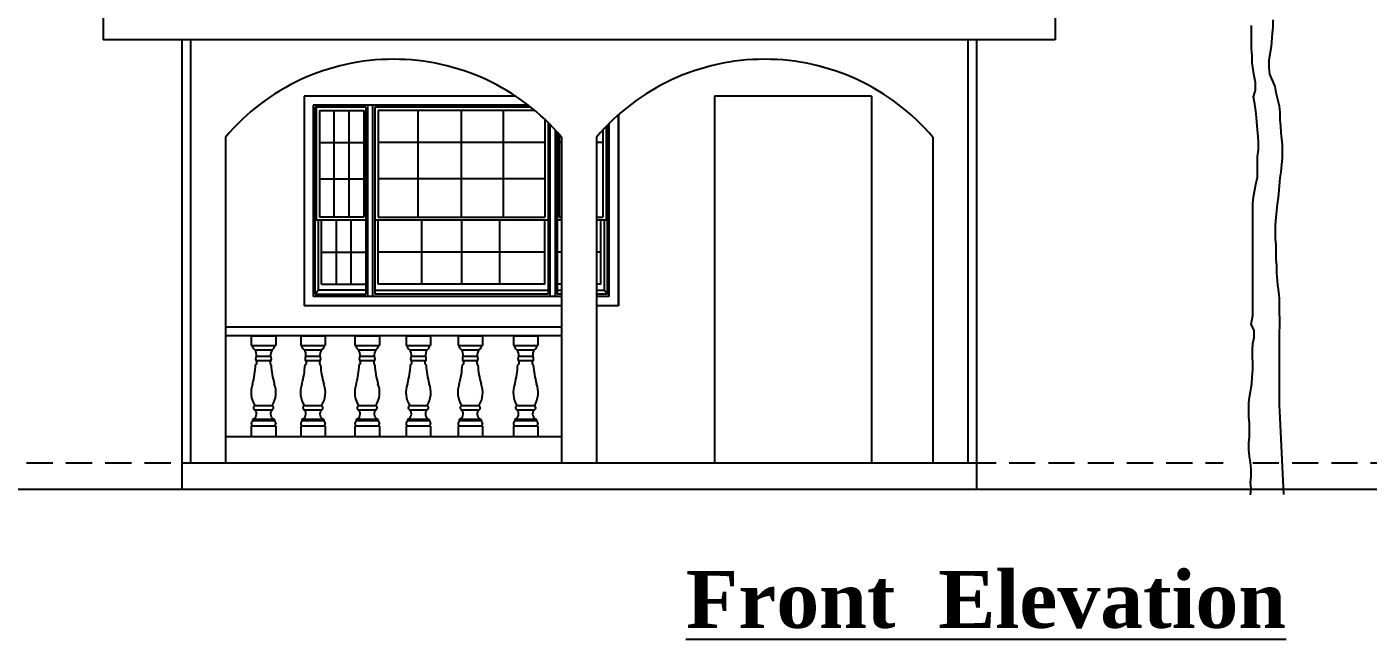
# Model space of a CAD drawing. Header units: inches. Extents: x 8172 to 11619, y -1386 to 1167.
# Drawn here: x 10044.8 to 10352, y -1385.8 to -1245.5 of the extents above; entities that cross this region are included whole.
import ezdxf

# ---------------------------------------------------------------- set-up
doc = ezdxf.new("R2010")
doc.units = ezdxf.units.IN
doc.header["$LTSCALE"] = 48
doc.header["$MEASUREMENT"] = 0
doc.linetypes.add('0', pattern=[0])
doc.linetypes.add('HIDDEN2', pattern=[0.1875, 0.125, -0.0625])
doc.layers.add('A-Glaz', color=92, linetype='Continuous')
doc.layers.add('A-Wall', color=40, linetype='Continuous')
doc.styles.get("Standard").update_dxf_attribs({"font": 'romantic.ttf'})

msp = doc.modelspace()

# ---------------------------------------------------------------- linework, layer by layer
at = {"color": 5}
for p, q in [((10062.26, -1242.51), (10062.26, -1248.51)), ((10280.26, -1242.51), (10280.26, -1248.51)), ((10280.26, -1248.51), (10062.26, -1248.51))]:
    msp.add_line(p, q, dxfattribs=at)
for p, q in [((10180.26, -1265.65), (10180.26, -1309.41)), ((10180.26, -1265.65), (10180.26, -1309.41)), ((10180.26, -1309.41), (10175.26, -1309.41)), ((9699.61, -1351.41), (10292.77, -1351.41)), ((10286.41, -1351.41), (10879.57, -1351.41))]:
    msp.add_line(p, q)
at = {"color": 8, "linetype": 'HIDDEN2'}
for p, q in [((9738.74, -1345.41), (10318.73, -1345.41)), ((10325.54, -1345.41), (10905.53, -1345.41))]:
    msp.add_line(p, q, dxfattribs=at)
at = {"color": 3, "linetype": 'Continuous'}
for points in [[(10330.11, -1243.94), (10330.11, -1245.59), (10329.97, -1246.98), (10329.73, -1250.05), (10329.21, -1253.12), (10329.21, -1254.8), (10329.34, -1256.33), (10330.61, -1259.16), (10330.85, -1260.55), (10331.62, -1263.62), (10331.76, -1265.16), (10331.76, -1266.8), (10331.87, -1268.23), (10332, -1269.76), (10332.25, -1272.56), (10332.25, -1275.63), (10332.11, -1277.06), (10332, -1278.7), (10331.73, -1280.1), (10331.48, -1282.92), (10331.35, -1284.6), (10331.1, -1286.13), (10330.82, -1289.2), (10330.71, -1290.85), (10330.71, -1294.05), (10330.82, -1295.45), (10330.82, -1298.77), (10330.96, -1300.19), (10330.96, -1301.84), (10331.21, -1304.66), (10331.46, -1306.2), (10331.59, -1307.73), (10331.59, -1311.05), (10331.7, -1312.45), (10331.7, -1313.98), (10331.56, -1315.52), (10331.56, -1332.16), (10331.67, -1333.56), (10332.58, -1352.66)], [(10325.04, -1352.72), (10325.15, -1351.32), (10325.04, -1349.92), (10325.15, -1348.5), (10325.15, -1346.85), (10325.04, -1345.32), (10324.79, -1343.92), (10324.66, -1342.38), (10324.66, -1340.85), (10324.79, -1339.42), (10324.79, -1336.35), (10324.66, -1334.95), (10324.66, -1331.75), (10324.79, -1330.35), (10325.31, -1327.28), (10325.42, -1325.74), (10325.56, -1324.1), (10325.56, -1322.56), (10325.45, -1321.03), (10325.45, -1319.49), (10325.56, -1318.07), (10325.84, -1316.67), (10325.84, -1315.02), (10325.18, -1313.74), (10325.59, -1311.68), (10325.59, -1285.99), (10325.73, -1284.46), (10326.25, -1281.63), (10326.63, -1279.99), (10326.63, -1275.25), (10326.88, -1273.71), (10326.88, -1272.04), (10326.77, -1270.64), (10326.63, -1269.11), (10326.38, -1266.31), (10326.25, -1264.78), (10326, -1263.24), (10325.75, -1261.57), (10326.14, -1260.03), (10326.14, -1258.25), (10325.89, -1256.72), (10325.62, -1255.29), (10325.37, -1253.76), (10325.37, -1252.11), (10325.26, -1250.58), (10325.26, -1245.2)]]:
    msp.add_lwpolyline(points, dxfattribs=at)
at = {"layer": 'A-Glaz', "linetype": '0'}
for p, q in [((10108.26, -1261.41), (10108.26, -1309.41)), ((10156.75, -1261.41), (10108.26, -1261.41)), ((10238.26, -1261.41), (10202.26, -1261.41)), ((10202.26, -1261.41), (10202.26, -1345.41)), ((10238.26, -1261.41), (10238.26, -1345.41)), ((10110.34, -1263.49), (10110.34, -1307.32)), ((10159.65, -1263.49), (10110.34, -1263.49)), ((10110.79, -1306.73), (10110.79, -1263.94)), ((10122.39, -1263.94), (10110.79, -1263.94)), ((10111.08, -1263.94), (10111.08, -1289.84)), ((10111.83, -1264.68), (10111.83, -1289.1)), ((10111.83, -1264.68), (10121.94, -1264.68)), ((10115.2, -1289.1), (10115.2, -1264.68)), ((10118.57, -1289.1), (10118.57, -1264.68)), ((10121.94, -1264.68), (10121.94, -1289.1)), ((10122.39, -1263.94), (10122.39, -1306.73)), ((10122.78, -1289.1), (10122.78, -1264.68)), ((10122.84, -1307.32), (10122.84, -1263.49)), ((10124.03, -1307.32), (10124.03, -1263.49)), ((10124.47, -1263.94), (10124.47, -1306.73)), ((10160.22, -1263.94), (10124.47, -1263.94)), ((10125.22, -1264.68), (10125.22, -1289.1)), ((10161.13, -1264.68), (10125.22, -1264.68)), ((10134.43, -1289.1), (10134.43, -1264.68)), ((10144.33, -1289.1), (10144.33, -1264.68)), ((10153.93, -1289.1), (10153.93, -1264.68)), ((10163.45, -1266.74), (10163.45, -1289.1)), ((10164.19, -1267.46), (10164.19, -1306.73)), ((10164.64, -1307.32), (10164.64, -1267.9)), ((10177.43, -1268.36), (10177.43, -1289.84)), ((10177.73, -1306.73), (10177.73, -1268.05)), ((10178.17, -1307.32), (10178.17, -1267.6)), ((10180.26, -1309.41), (10180.26, -1265.65)), ((10165.83, -1307.32), (10165.83, -1269.14)), ((10166.27, -1269.63), (10166.27, -1306.73)), ((10166.72, -1270.13), (10166.72, -1289.1)), ((10176.69, -1269.15), (10176.69, -1289.1)), ((10111.83, -1272.01), (10121.94, -1272.01)), ((10163.45, -1272.01), (10125.22, -1272.01)), ((10167.26, -1272.01), (10166.72, -1272.01)), ((10176.69, -1272.01), (10175.26, -1272.01)), ((10111.83, -1280.34), (10121.94, -1280.34)), ((10163.45, -1280.34), (10125.22, -1280.34)), ((10122.39, -1289.84), (10111.08, -1289.84)), ((10111.53, -1289.84), (10111.53, -1305.84)), ((10121.94, -1289.1), (10111.83, -1289.1)), ((10112.27, -1304.5), (10112.27, -1289.84)), ((10115.65, -1289.84), (10115.65, -1304.5)), ((10119.02, -1289.84), (10119.02, -1304.5)), ((10122.78, -1289.84), (10122.78, -1304.5)), ((10164.19, -1289.84), (10124.47, -1289.84)), ((10125.22, -1289.1), (10163.45, -1289.1)), ((10125.22, -1304.5), (10125.22, -1289.84)), ((10135.2, -1289.84), (10135.2, -1304.5)), ((10144.33, -1289.84), (10144.33, -1304.5)), ((10153.03, -1289.84), (10153.03, -1304.5)), ((10163.45, -1304.5), (10163.45, -1289.84)), ((10167.26, -1289.84), (10166.27, -1289.84)), ((10166.72, -1289.1), (10167.26, -1289.1)), ((10175.26, -1289.1), (10176.69, -1289.1)), ((10177.43, -1289.84), (10175.26, -1289.84)), ((10176.24, -1304.5), (10176.24, -1289.84)), ((10176.98, -1289.84), (10176.98, -1305.84)), ((10112.27, -1297.17), (10122.39, -1297.17)), ((10163.45, -1297.1), (10125.22, -1297.1)), ((10167.26, -1297.17), (10166.27, -1297.17)), ((10176.24, -1297.17), (10175.26, -1297.17)), ((10112.27, -1304.5), (10122.39, -1304.5)), ((10163.45, -1304.5), (10125.22, -1304.5)), ((10167.26, -1304.5), (10166.27, -1304.5)), ((10176.24, -1304.5), (10175.26, -1304.5)), ((10167.26, -1307.32), (10110.34, -1307.32)), ((10110.79, -1306.73), (10111.53, -1305.84)), ((10110.79, -1306.73), (10122.39, -1306.73)), ((10122.39, -1305.84), (10111.53, -1305.84)), ((10124.47, -1305.84), (10164.19, -1305.84)), ((10164.19, -1306.73), (10124.47, -1306.73)), ((10166.27, -1305.84), (10167.26, -1305.84)), ((10167.26, -1306.73), (10166.27, -1306.73)), ((10175.26, -1305.84), (10176.98, -1305.84)), ((10177.73, -1306.73), (10175.26, -1306.73)), ((10178.17, -1307.32), (10175.26, -1307.32)), ((10177.73, -1306.73), (10176.98, -1305.84)), ((10167.26, -1309.41), (10108.26, -1309.41)), ((10180.26, -1309.41), (10175.26, -1309.41))]:
    msp.add_line(p, q, dxfattribs=at)
at = {"layer": 'A-Wall'}
for p, q in [((10080.26, -1248.51), (10080.26, -1351.41)), ((10082.26, -1248.51), (10082.26, -1345.41)), ((10260.26, -1248.51), (10260.26, -1345.41)), ((10262.26, -1248.51), (10262.26, -1351.41)), ((10090.26, -1270.76), (10090.26, -1345.41)), ((10167.26, -1270.76), (10167.26, -1345.41)), ((10175.26, -1270.76), (10175.26, -1345.41)), ((10252.26, -1270.76), (10252.26, -1345.41)), ((10080.26, -1345.41), (10262.26, -1345.41))]:
    msp.add_line(p, q, dxfattribs=at)
at = {"layer": 'A-Wall', "color": 6}
for p, q in [((10167.26, -1314.3), (10090.26, -1314.3)), ((10167.26, -1316.3), (10090.26, -1316.3)), ((10096.18, -1316.3), (10101.78, -1316.3)), ((10096.18, -1316.3), (10096.18, -1318.5)), ((10101.78, -1316.3), (10101.78, -1318.5)), ((10107.5, -1316.3), (10113.1, -1316.3)), ((10107.5, -1316.3), (10107.5, -1318.5)), ((10113.1, -1316.3), (10113.1, -1318.5)), ((10119.93, -1316.3), (10125.53, -1316.3)), ((10119.93, -1316.3), (10119.93, -1318.5)), ((10125.53, -1316.3), (10125.53, -1318.5)), ((10131.66, -1316.3), (10137.26, -1316.3)), ((10131.66, -1316.3), (10131.66, -1318.5)), ((10137.26, -1316.3), (10137.26, -1318.5)), ((10143.53, -1316.3), (10149.13, -1316.3)), ((10143.53, -1316.3), (10143.53, -1318.5)), ((10149.13, -1316.3), (10149.13, -1318.5)), ((10156.23, -1316.3), (10161.83, -1316.3)), ((10156.23, -1316.3), (10156.23, -1318.5)), ((10161.83, -1316.3), (10161.83, -1318.5)), ((10096.18, -1318.5), (10101.78, -1318.5)), ((10096.98, -1319.5), (10100.98, -1319.5)), ((10107.5, -1318.5), (10113.1, -1318.5)), ((10108.3, -1319.5), (10112.3, -1319.5)), ((10119.93, -1318.5), (10125.53, -1318.5)), ((10120.73, -1319.5), (10124.73, -1319.5)), ((10131.66, -1318.5), (10137.26, -1318.5)), ((10132.46, -1319.5), (10136.46, -1319.5)), ((10143.53, -1318.5), (10149.13, -1318.5)), ((10144.33, -1319.5), (10148.33, -1319.5)), ((10156.23, -1318.5), (10161.83, -1318.5)), ((10157.03, -1319.5), (10161.03, -1319.5)), ((10100.6, -1321.04), (10097.38, -1321.04)), ((10097.52, -1322.04), (10097.38, -1322.04)), ((10100.44, -1322.04), (10097.52, -1322.04)), ((10100.58, -1322.04), (10100.44, -1322.04)), ((10111.92, -1321.04), (10108.7, -1321.04)), ((10108.84, -1322.04), (10108.7, -1322.04)), ((10111.76, -1322.04), (10108.84, -1322.04)), ((10111.9, -1322.04), (10111.76, -1322.04)), ((10124.35, -1321.04), (10121.13, -1321.04)), ((10121.26, -1322.04), (10121.13, -1322.04)), ((10124.19, -1322.04), (10121.26, -1322.04)), ((10124.33, -1322.04), (10124.19, -1322.04)), ((10136.08, -1321.04), (10132.86, -1321.04)), ((10133, -1322.04), (10132.86, -1322.04)), ((10135.92, -1322.04), (10133, -1322.04)), ((10136.06, -1322.04), (10135.92, -1322.04)), ((10147.95, -1321.04), (10144.73, -1321.04)), ((10144.87, -1322.04), (10144.73, -1322.04)), ((10147.79, -1322.04), (10144.87, -1322.04)), ((10147.93, -1322.04), (10147.79, -1322.04)), ((10160.65, -1321.04), (10157.43, -1321.04)), ((10157.56, -1322.04), (10157.43, -1322.04)), ((10160.49, -1322.04), (10157.56, -1322.04)), ((10160.63, -1322.04), (10160.49, -1322.04)), ((10100.98, -1332.31), (10096.98, -1332.31)), ((10100.98, -1330.91), (10100.98, -1330.91)), ((10112.3, -1332.31), (10108.3, -1332.31)), ((10112.3, -1330.91), (10112.3, -1330.91)), ((10124.72, -1332.31), (10120.72, -1332.31)), ((10124.73, -1330.91), (10124.73, -1330.91)), ((10136.45, -1332.31), (10132.45, -1332.31)), ((10136.46, -1330.91), (10136.46, -1330.91)), ((10148.32, -1332.31), (10144.32, -1332.31)), ((10148.33, -1330.91), (10148.33, -1330.91)), ((10161.02, -1332.31), (10157.02, -1332.31)), ((10161.03, -1330.91), (10161.03, -1330.91)), ((10101.48, -1335.51), (10096.46, -1335.51)), ((10096.48, -1335.51), (10096.48, -1335.81)), ((10101.53, -1335.81), (10096.48, -1335.81)), ((10100.88, -1333.31), (10097.08, -1333.31)), ((10101.48, -1335.51), (10101.48, -1335.81)), ((10112.8, -1335.51), (10107.78, -1335.51)), ((10107.8, -1335.51), (10107.8, -1335.81)), ((10112.85, -1335.81), (10107.8, -1335.81)), ((10112.2, -1333.31), (10108.4, -1333.31)), ((10112.8, -1335.51), (10112.8, -1335.81)), ((10125.23, -1335.51), (10120.2, -1335.51)), ((10120.23, -1335.51), (10120.23, -1335.81)), ((10125.27, -1335.81), (10120.23, -1335.81)), ((10124.62, -1333.31), (10120.82, -1333.31)), ((10125.23, -1335.51), (10125.23, -1335.81)), ((10136.96, -1335.51), (10131.93, -1335.51)), ((10131.96, -1335.51), (10131.96, -1335.81)), ((10137, -1335.81), (10131.96, -1335.81)), ((10136.35, -1333.31), (10132.55, -1333.31)), ((10136.96, -1335.51), (10136.96, -1335.81)), ((10148.83, -1335.51), (10143.81, -1335.51)), ((10143.83, -1335.51), (10143.83, -1335.81)), ((10148.87, -1335.81), (10143.83, -1335.81)), ((10148.22, -1333.31), (10144.42, -1333.31)), ((10148.83, -1335.51), (10148.83, -1335.81)), ((10161.53, -1335.51), (10156.5, -1335.51)), ((10156.53, -1335.51), (10156.53, -1335.81)), ((10161.57, -1335.81), (10156.53, -1335.81)), ((10160.92, -1333.31), (10157.12, -1333.31)), ((10161.53, -1335.51), (10161.53, -1335.81)), ((10101.78, -1337.01), (10096.18, -1337.01)), ((10096.18, -1337.01), (10096.18, -1339.41)), ((10101.78, -1336.34), (10101.78, -1336.43)), ((10101.78, -1337.01), (10101.78, -1339.41)), ((10113.1, -1337.01), (10107.5, -1337.01)), ((10107.5, -1337.01), (10107.5, -1339.41)), ((10113.1, -1336.34), (10113.1, -1336.43)), ((10113.1, -1337.01), (10113.1, -1339.41)), ((10125.53, -1337.01), (10119.93, -1337.01)), ((10119.93, -1337.01), (10119.93, -1339.41)), ((10125.53, -1336.34), (10125.53, -1336.43)), ((10125.53, -1337.01), (10125.53, -1339.41)), ((10137.26, -1337.01), (10131.66, -1337.01)), ((10131.66, -1337.01), (10131.66, -1339.41)), ((10137.26, -1336.34), (10137.26, -1336.43)), ((10137.26, -1337.01), (10137.26, -1339.41)), ((10149.13, -1337.01), (10143.53, -1337.01)), ((10143.53, -1337.01), (10143.53, -1339.41)), ((10149.13, -1336.34), (10149.13, -1336.43)), ((10149.13, -1337.01), (10149.13, -1339.41)), ((10161.83, -1337.01), (10156.23, -1337.01)), ((10156.23, -1337.01), (10156.23, -1339.41)), ((10161.83, -1336.34), (10161.83, -1336.43)), ((10161.83, -1337.01), (10161.83, -1339.41)), ((10167.26, -1339.41), (10090.26, -1339.41)), ((10101.78, -1339.41), (10096.18, -1339.41)), ((10113.1, -1339.41), (10107.5, -1339.41)), ((10125.53, -1339.41), (10119.93, -1339.41)), ((10137.26, -1339.41), (10131.66, -1339.41)), ((10149.13, -1339.41), (10143.53, -1339.41)), ((10161.83, -1339.41), (10156.23, -1339.41))]:
    msp.add_line(p, q, dxfattribs=at)
at = {"layer": 'A-Wall'}
for centre in [(10128.76, -1303.45), (10213.76, -1303.45)]:
    msp.add_arc(centre, 50.51, 40.3402, 139.6598, dxfattribs=at)
at = {"layer": 'A-Wall', "color": 6}
for centre, radius, start, end in [((10097.51, -1318.5), 1.12, 179.7359, 242.1916), ((10095.14, -1320.8), 2.26, 353.9964, 35.1982), ((10103.17, -1320.89), 2.59, 147.5205, 183.3431), ((10100.46, -1318.5), 1.12, 297.7971, 0.2754), ((10108.83, -1318.5), 1.12, 179.7359, 242.1916), ((10106.46, -1320.8), 2.26, 353.9964, 35.1982), ((10114.48, -1320.89), 2.59, 147.5205, 183.3431), ((10111.78, -1318.5), 1.12, 297.7971, 0.2754), ((10121.25, -1318.5), 1.12, 179.7359, 242.1916), ((10118.88, -1320.8), 2.26, 353.9964, 35.1982), ((10126.91, -1320.89), 2.59, 147.5205, 183.3431), ((10124.2, -1318.5), 1.12, 297.7971, 0.2754), ((10132.98, -1318.5), 1.12, 179.7359, 242.1916), ((10130.61, -1320.8), 2.26, 353.9964, 35.1982), ((10138.64, -1320.89), 2.59, 147.5205, 183.3431), ((10135.93, -1318.5), 1.12, 297.7971, 0.2754), ((10144.85, -1318.5), 1.12, 179.7359, 242.1916), ((10142.48, -1320.8), 2.26, 353.9964, 35.1982), ((10150.51, -1320.89), 2.59, 147.5205, 183.3431), ((10147.81, -1318.5), 1.12, 297.7971, 0.2754), ((10157.55, -1318.5), 1.12, 179.7359, 242.1916), ((10155.18, -1320.8), 2.26, 353.9964, 35.1982), ((10163.21, -1320.89), 2.59, 147.5205, 183.3431), ((10160.5, -1318.5), 1.12, 297.7971, 0.2754), ((10076.4, -1321.9), 20.8, 344.828, 357.0906), ((10096.84, -1322.4), 0.652, 300.6455, 33.5765), ((10097.9, -1321.54), 0.715, 135.6011, 224.3989), ((10101.25, -1322.43), 0.77, 149.1039, 227.8648), ((10100.05, -1321.53), 0.737, 316.2135, 41.6196), ((10121.73, -1321.62), 21.05, 183.7724, 195.6349), ((10087.72, -1321.9), 20.8, 344.828, 357.0906), ((10108.16, -1322.4), 0.652, 300.6455, 33.5765), ((10109.21, -1321.54), 0.715, 135.6011, 224.3989), ((10112.56, -1322.43), 0.77, 149.1039, 227.8648), ((10111.37, -1321.53), 0.737, 316.2135, 41.6196), ((10133.05, -1321.62), 21.05, 183.7724, 195.6349), ((10100.14, -1321.9), 20.8, 344.828, 357.0906), ((10121.64, -1321.54), 0.715, 135.6011, 224.3989), ((10120.58, -1322.4), 0.652, 300.6455, 33.5765), ((10124.99, -1322.43), 0.77, 149.1039, 227.8648), ((10123.79, -1321.53), 0.737, 316.2135, 41.6196), ((10145.47, -1321.62), 21.05, 183.7724, 195.6349), ((10111.88, -1321.9), 20.8, 344.828, 357.0906), ((10132.32, -1322.4), 0.652, 300.6455, 33.5765), ((10133.37, -1321.54), 0.715, 135.6011, 224.3989), ((10136.72, -1322.43), 0.77, 149.1039, 227.8648), ((10135.53, -1321.53), 0.737, 316.2135, 41.6196), ((10157.21, -1321.62), 21.05, 183.7724, 195.6349), ((10123.75, -1321.9), 20.8, 344.828, 357.0906), ((10144.19, -1322.4), 0.652, 300.6455, 33.5765), ((10145.24, -1321.54), 0.715, 135.6011, 224.3989), ((10148.59, -1322.43), 0.77, 149.1039, 227.8648), ((10147.4, -1321.53), 0.737, 316.2135, 41.6196), ((10169.08, -1321.62), 21.05, 183.7724, 195.6349), ((10136.45, -1321.9), 20.8, 344.828, 357.0906), ((10156.89, -1322.4), 0.652, 300.6455, 33.5765), ((10157.94, -1321.54), 0.715, 135.6011, 224.3989), ((10161.29, -1322.43), 0.77, 149.1039, 227.8648), ((10160.1, -1321.53), 0.737, 316.2135, 41.6196), ((10181.78, -1321.62), 21.05, 183.7724, 195.6349), ((10101.84, -1329.3), 5.71, 159.9728, 211.7405), ((10096.14, -1329.31), 5.69, 328.1829, 20.7707), ((10113.16, -1329.3), 5.71, 159.9728, 211.7405), ((10107.46, -1329.31), 5.69, 328.1829, 20.7707), ((10125.59, -1329.3), 5.71, 159.9728, 211.7405), ((10119.88, -1329.31), 5.69, 328.1829, 20.7707), ((10137.32, -1329.3), 5.71, 159.9728, 211.7405), ((10131.62, -1329.31), 5.69, 328.1829, 20.7707), ((10149.19, -1329.3), 5.71, 159.9728, 211.7405), ((10143.49, -1329.31), 5.69, 328.1829, 20.7707), ((10161.89, -1329.3), 5.71, 159.9728, 211.7405), ((10156.19, -1329.31), 5.69, 328.1829, 20.7707), ((10097.21, -1332.79), 0.532, 115.419, 256.0317), ((10100.74, -1332.79), 0.534, 284.5059, 64.0435), ((10108.52, -1332.79), 0.532, 115.419, 256.0317), ((10112.06, -1332.79), 0.534, 284.5059, 64.0435), ((10120.95, -1332.79), 0.532, 115.419, 256.0317), ((10124.48, -1332.79), 0.534, 284.5059, 64.0435), ((10132.68, -1332.79), 0.532, 115.419, 256.0317), ((10136.22, -1332.79), 0.534, 284.5059, 64.0435), ((10144.55, -1332.79), 0.532, 115.419, 256.0317), ((10148.09, -1332.79), 0.534, 284.5059, 64.0435), ((10157.25, -1332.79), 0.532, 115.419, 256.0317), ((10160.79, -1332.79), 0.534, 284.5059, 64.0435), ((10096.93, -1336.41), 0.75, 126.8699, 233.1301), ((10095.95, -1334.18), 1.43, 291.1619, 37.5238), ((10102, -1334.19), 1.42, 141.8315, 247.8715), ((10101, -1336.39), 0.785, 308.0388, 47.7838), ((10108.25, -1336.41), 0.75, 126.8699, 233.1301), ((10107.26, -1334.18), 1.43, 291.1619, 37.5238), ((10113.32, -1334.19), 1.42, 141.8315, 247.8715), ((10112.32, -1336.39), 0.785, 308.0388, 47.7838), ((10120.68, -1336.41), 0.75, 126.8699, 233.1301), ((10119.69, -1334.18), 1.43, 291.1619, 37.5238), ((10125.74, -1334.19), 1.42, 141.8315, 247.8715), ((10124.74, -1336.39), 0.785, 308.0388, 47.7838), ((10132.41, -1336.41), 0.75, 126.8699, 233.1301), ((10131.42, -1334.18), 1.43, 291.1619, 37.5238), ((10137.47, -1334.19), 1.42, 141.8315, 247.8715), ((10136.48, -1336.39), 0.785, 308.0388, 47.7838), ((10144.28, -1336.41), 0.75, 126.8699, 233.1301), ((10143.29, -1334.18), 1.43, 291.1619, 37.5238), ((10149.34, -1334.19), 1.42, 141.8315, 247.8715), ((10148.35, -1336.39), 0.785, 308.0388, 47.7838), ((10156.98, -1336.41), 0.75, 126.8699, 233.1301), ((10155.99, -1334.18), 1.43, 291.1619, 37.5238), ((10162.04, -1334.19), 1.42, 141.8315, 247.8715), ((10161.05, -1336.39), 0.785, 308.0388, 47.7838)]:
    msp.add_arc(centre, radius, start, end, dxfattribs=at)

# ---------------------------------------------------------------- texts
at = {"insert": (10195.72, -1370.21), "char_height": 13, "attachment_point": 1}
msp.add_mtext_dynamic_manual_height_columns('{\\fRomantic|b1|i0|c2|p2;\\LFront  Elevation}', width=187.9678, gutter_width=1, heights=[0], dxfattribs=at)

doc.saveas('drawing.dxf')
